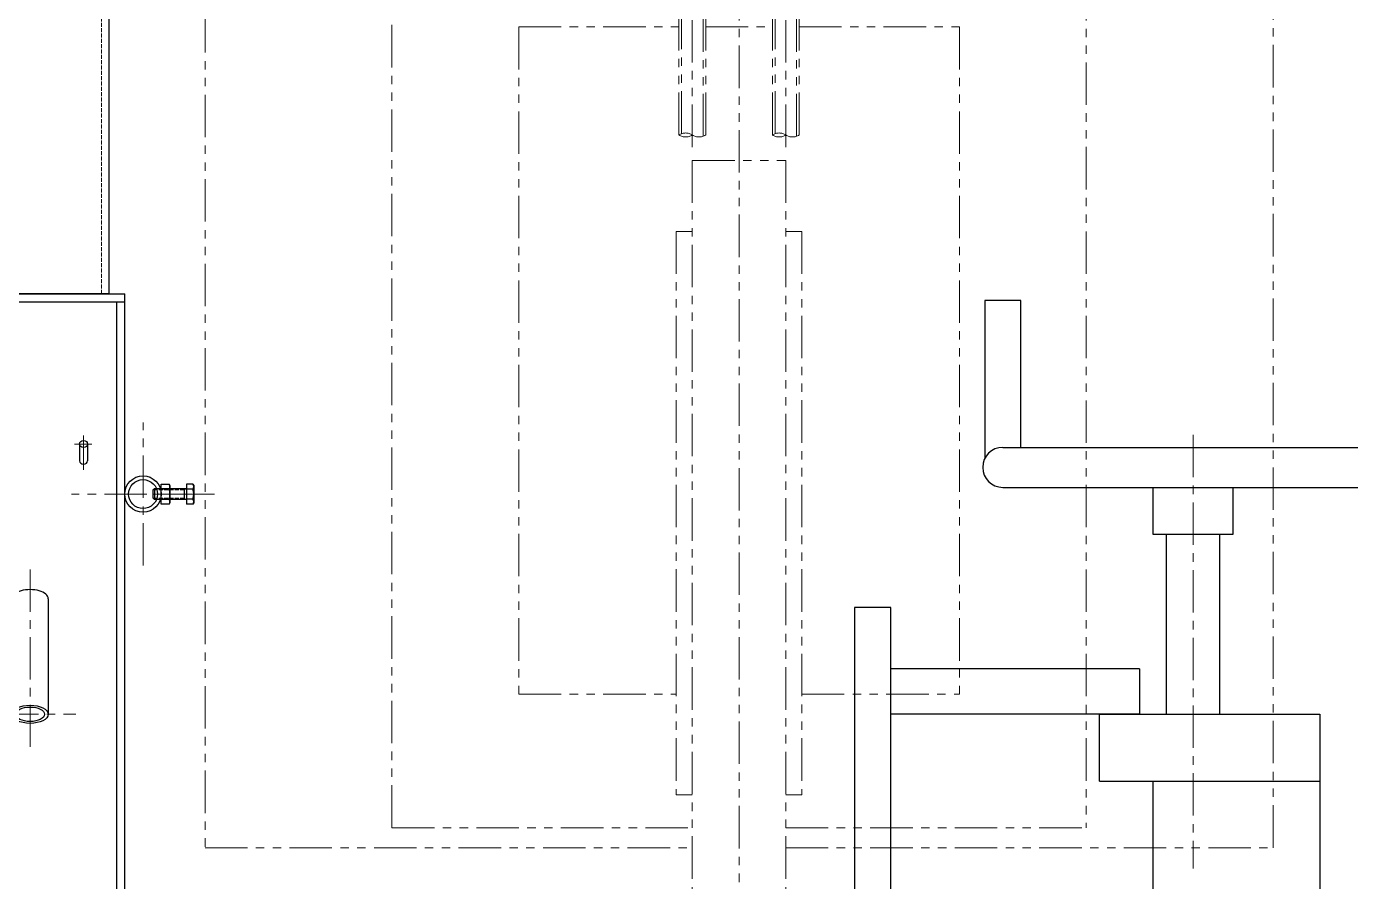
# Model space of a CAD drawing. Header units: millimetres. Extents: x -211 to 45495, y 24 to 52952.
# Drawn here: x 13071 to 14063, y 34794 to 35435 of the extents above; entities that cross this region are included whole.
import ezdxf

# ---------------------------------------------------------------- set-up
doc = ezdxf.new("R2010")
doc.units = ezdxf.units.MM
for name, pattern in [('CENTER', [50.7, 31.8, -6.3, 6.3, -6.3]), ('DASHED', [4, 3, -1]), ('PHANTOM', [63.3, 31.8, -6.3, 6.3, -6.3, 6.3, -6.3])]:
    doc.linetypes.add(name, pattern=pattern)
doc.layers.add('Layer2', color=7, linetype='Continuous')

# ---------------------------------------------------------------- blocks, each defined once
blk = doc.blocks.new('BLKF176')
at = {"layer": 'Layer2', "color": 7, "linetype": 'PHANTOM', "lineweight": 13}
for p, q in [((14054.71, 35769.27), (13154.71, 35769.27)), ((13204.71, 35763.27), (13204.71, 34819.27)), ((14004.71, 34819.27), (14004.71, 35763.27)), ((13204.71, 34819.27), (13569.71, 34819.27)), ((13639.71, 34819.27), (14004.71, 34819.27))]:
    blk.add_line(p, q, dxfattribs=at)
blk = doc.blocks.new('BLKF178')
at = {"layer": 'Layer2', "color": 7, "linetype": 'PHANTOM', "lineweight": 13}
for p, q in [((13651.71, 35281.1), (13639.71, 35281.1)), ((13651.71, 35281.1), (13651.71, 34858.89)), ((13651.71, 34858.89), (13639.71, 34858.89))]:
    blk.add_line(p, q, dxfattribs=at)
blk = doc.blocks.new('BLKF179')
at = {"layer": 'Layer2', "color": 7, "linetype": 'PHANTOM', "lineweight": 13}
for p, q in [((13557.71, 35281.1), (13557.71, 34858.89)), ((13557.71, 35281.1), (13569.71, 35281.1)), ((13557.71, 34858.89), (13569.71, 34858.89))]:
    blk.add_line(p, q, dxfattribs=at)
blk = doc.blocks.new('BLKF181')
at = {"layer": 'Layer2', "color": 7, "linetype": 'PHANTOM', "lineweight": 13}
for p, q in [((13569.71, 35344.27), (13569.71, 35634.27)), ((13559.71, 35626.77), (13562.21, 35629.27)), ((13579.71, 35626.77), (13559.71, 35626.77)), ((13559.71, 35619.27), (13559.71, 35626.77)), ((13561.71, 35619.27), (13561.71, 35628.77)), ((13577.21, 35629.27), (13562.21, 35629.27)), ((13579.71, 35626.77), (13577.21, 35629.27)), ((13577.71, 35619.27), (13577.71, 35628.77)), ((13579.71, 35619.27), (13579.71, 35626.77)), ((13559.71, 35353.3), (13559.71, 35594.27)), ((13561.71, 35354.29), (13561.71, 35594.27)), ((13577.71, 35352.31), (13577.71, 35594.27)), ((13579.71, 35353.3), (13579.71, 35594.27))]:
    blk.add_line(p, q, dxfattribs=at)
blk = doc.blocks.new('BLKF182')
at = {"layer": 'Layer2', "color": 7, "linetype": 'PHANTOM', "lineweight": 13}
for centre, start, end in [((13564.71, 35345.72), 56.60151, 123.39849), ((13564.71, 35360.89), 236.60151, 303.39849), ((13574.71, 35360.89), 236.60151, 303.39849)]:
    blk.add_arc(centre, 9.08, start, end, dxfattribs=at)
blk = doc.blocks.new('BLKF184')
at = {"layer": 'Layer2', "color": 7, "linetype": 'PHANTOM', "lineweight": 13}
for p, q in [((13639.71, 35344.27), (13639.71, 35634.27)), ((13629.71, 35626.77), (13632.21, 35629.27)), ((13649.71, 35626.77), (13629.71, 35626.77)), ((13629.71, 35619.27), (13629.71, 35626.77)), ((13631.71, 35619.27), (13631.71, 35628.77)), ((13647.21, 35629.27), (13632.21, 35629.27)), ((13649.71, 35626.77), (13647.21, 35629.27)), ((13647.71, 35619.27), (13647.71, 35628.77)), ((13649.71, 35619.27), (13649.71, 35626.77)), ((13629.71, 35353.3), (13629.71, 35594.27)), ((13631.71, 35354.29), (13631.71, 35594.27)), ((13647.71, 35352.31), (13647.71, 35594.27)), ((13649.71, 35353.3), (13649.71, 35594.27))]:
    blk.add_line(p, q, dxfattribs=at)
blk = doc.blocks.new('BLKF185')
at = {"layer": 'Layer2', "color": 7, "linetype": 'PHANTOM', "lineweight": 13}
for centre, start, end in [((13634.71, 35345.72), 56.60151, 123.39849), ((13634.71, 35360.89), 236.60151, 303.39849), ((13644.71, 35360.89), 236.60151, 303.39849)]:
    blk.add_arc(centre, 9.08, start, end, dxfattribs=at)
blk = doc.blocks.new('BLKF163')
at = {"layer": 'Layer2', "color": 7, "linetype": 'PHANTOM', "lineweight": 13}
for p, q in [((13604.71, 37319.27), (13604.71, 34499.27)), ((13344.71, 34834.27), (13344.71, 35534.27)), ((13864.71, 35534.27), (13864.71, 34834.27)), ((13439.71, 35434.27), (13559.71, 35434.27)), ((13439.71, 35434.27), (13439.71, 34934.27)), ((13579.71, 35434.27), (13629.71, 35434.27)), ((13649.71, 35434.27), (13769.71, 35434.27)), ((13769.71, 35434.27), (13769.71, 34934.27)), ((13569.71, 35334.27), (13569.71, 34589.27)), ((13569.71, 35334.27), (13639.71, 35334.27)), ((13639.71, 35334.27), (13639.71, 34589.27)), ((13439.71, 34934.27), (13557.71, 34934.27)), ((13651.71, 34934.27), (13769.71, 34934.27)), ((13344.71, 34834.27), (13569.71, 34834.27)), ((13639.71, 34834.27), (13864.71, 34834.27))]:
    blk.add_line(p, q, dxfattribs=at)
for name in ['BLKF176', 'BLKF181', 'BLKF184', 'BLKF182', 'BLKF185', 'BLKF179', 'BLKF178']:
    blk.add_blockref(name, (0, 0), dxfattribs=at)
blk = doc.blocks.new('BLKF2396')
at = {"layer": 'Layer2', "color": 3, "linetype": 'Continuous', "lineweight": 25}
for p, q in [((13802.21, 35119.27), (14087.21, 35119.27)), ((13802.21, 35089.27), (14087.21, 35089.27))]:
    blk.add_line(p, q, dxfattribs=at)
for centre, start, end in [((13802.21, 35104.27), 90, 270), ((14087.21, 35104.27), 270, 90)]:
    blk.add_arc(centre, 15, start, end, dxfattribs=at)
blk = doc.blocks.new('BLKF2399')
at = {"layer": 'Layer2', "color": 3, "linetype": 'Continuous', "lineweight": 25}
for p, q in [((13718.31, 34999.27), (13691.11, 34999.27)), ((13691.11, 34999.27), (13691.11, 34399.27)), ((13718.31, 34399.27), (13718.31, 34999.27)), ((13691.11, 34399.27), (13718.31, 34399.27))]:
    blk.add_line(p, q, dxfattribs=at)
blk = doc.blocks.new('BLKF2393')
at = {"layer": 'Layer2', "color": 3, "linetype": 'Continuous', "lineweight": 25}
for p, q in [((13815.71, 35229.27), (13788.71, 35229.27)), ((13788.71, 35229.27), (13788.71, 35110.81)), ((13815.71, 35119.27), (13815.71, 35229.27)), ((13914.71, 35089.27), (13914.71, 35054.27)), ((13974.71, 35054.27), (13974.71, 35089.27)), ((13914.71, 35054.27), (13974.71, 35054.27)), ((13924.71, 35054.27), (13924.71, 34919.27)), ((13964.71, 34919.27), (13964.71, 35054.27)), ((13904.71, 34953.27), (13718.31, 34953.27)), ((13904.71, 34953.27), (13904.71, 34919.27)), ((13904.71, 34919.27), (13718.31, 34919.27)), ((13874.71, 34919.27), (14039.71, 34919.27)), ((13874.71, 34869.27), (13874.71, 34919.27)), ((14039.71, 34919.27), (14039.71, 33969.27)), ((13874.71, 34869.27), (14039.71, 34869.27)), ((13914.71, 34869.27), (13914.71, 33969.27))]:
    blk.add_line(p, q, dxfattribs=at)
at = {"layer": 'Layer2', "color": 7, "linetype": 'CENTER', "lineweight": 13}
blk.add_line((13944.71, 35128.67), (13944.71, 34803.67), dxfattribs=at)
at = {"layer": 'Layer2', "color": 3, "linetype": 'Continuous', "lineweight": 25}
for name in ['BLKF2396', 'BLKF2399']:
    blk.add_blockref(name, (0, 0), dxfattribs=at)
blk = doc.blocks.new('BLKF2443')
at = {"layer": 'Layer2', "color": 7, "linetype": 'CENTER', "lineweight": 13}
blk.add_line((13037.21, 35906.94), (13037.21, 35186.59), dxfattribs=at)
at = {"layer": 'Layer2', "color": 3, "linetype": 'Continuous', "lineweight": 25}
for p, q in [((12941.86, 35234.27), (12941.86, 35859.27)), ((12941.86, 35859.27), (13132.56, 35859.27)), ((13132.56, 35859.27), (13132.56, 35234.27)), ((13132.56, 35234.27), (12941.86, 35234.27))]:
    blk.add_line(p, q, dxfattribs=at)
at = {"layer": 'Layer2', "color": 7, "linetype": 'DASHED', "lineweight": 13}
for p, q in [((12947.16, 35234.27), (12947.16, 35859.27)), ((13127.26, 35234.27), (13127.26, 35859.27))]:
    blk.add_line(p, q, dxfattribs=at)
blk = doc.blocks.new('BLKF2444')
at = {"layer": 'Layer2', "color": 3, "linetype": 'Continuous', "lineweight": 25}
for p, q in [((13171.91, 35076.76), (13171.91, 35091.77)), ((13171.91, 35091.77), (13177.83, 35091.77)), ((13177.83, 35088.02), (13171.91, 35088.02)), ((13177.83, 35091.77), (13178.41, 35090.77)), ((13178.41, 35090.77), (13178.41, 35077.77)), ((13177.83, 35080.52), (13171.91, 35080.52)), ((13177.83, 35076.76), (13171.91, 35076.76)), ((13178.41, 35077.77), (13177.83, 35076.76))]:
    blk.add_line(p, q, dxfattribs=at)
at = {"layer": 'Layer2', "color": 7, "linetype": 'CENTER', "lineweight": 13}
blk.add_line((13180.41, 35084.27), (13169.91, 35084.27), dxfattribs=at)
at = {"layer": 'Layer2', "color": 3, "linetype": 'Continuous', "lineweight": 25}
for centre, radius, start, end in [((13175.09, 35089.9), 3.32, 325.61575, 34.38425), ((13166, 35084.27), 12.42, 342.41205, 17.58795), ((13175.09, 35078.64), 3.32, 325.61575, 34.38425)]:
    blk.add_arc(centre, radius, start, end, dxfattribs=at)
blk = doc.blocks.new('BLKF2445')
at = {"layer": 'Layer2', "color": 3, "linetype": 'Continuous', "lineweight": 25}
for p, q in [((13166.93, 35088.27), (13165.73, 35087.07)), ((13165.73, 35087.07), (13165.73, 35081.47)), ((13190.73, 35088.27), (13166.93, 35088.27)), ((13166.93, 35088.27), (13166.93, 35080.27)), ((13189.13, 35088.27), (13189.13, 35080.27)), ((13195.65, 35091.77), (13190.73, 35091.77)), ((13190.73, 35091.77), (13190.73, 35076.76)), ((13195.65, 35088.02), (13190.73, 35088.02)), ((13195.65, 35091.77), (13196.23, 35090.77)), ((13196.23, 35090.77), (13196.23, 35077.77)), ((13166.93, 35080.27), (13165.73, 35081.47)), ((13190.73, 35080.27), (13166.93, 35080.27)), ((13195.65, 35080.52), (13190.73, 35080.52)), ((13195.65, 35076.76), (13190.73, 35076.76)), ((13196.23, 35077.77), (13195.65, 35076.76))]:
    blk.add_line(p, q, dxfattribs=at)
at = {"layer": 'Layer2', "color": 7, "linetype": 'DASHED', "lineweight": 13}
for p, q in [((13189.13, 35087.47), (13166.13, 35087.47)), ((13190.73, 35088.27), (13189.13, 35087.47)), ((13189.13, 35081.07), (13166.13, 35081.07)), ((13190.73, 35080.27), (13189.13, 35081.07))]:
    blk.add_line(p, q, dxfattribs=at)
at = {"layer": 'Layer2', "color": 7, "linetype": 'CENTER', "lineweight": 13}
blk.add_line((13198.23, 35084.27), (13163.73, 35084.27), dxfattribs=at)
at = {"layer": 'Layer2', "color": 3, "linetype": 'Continuous', "lineweight": 25}
for centre, radius, start, end in [((13192.91, 35089.9), 3.32, 325.61575, 34.38425), ((13183.82, 35084.27), 12.42, 342.41205, 17.58795), ((13192.91, 35078.64), 3.32, 325.61575, 34.38425)]:
    blk.add_arc(centre, radius, start, end, dxfattribs=at)
blk = doc.blocks.new('BLKF2437')
at = {"layer": 'Layer2', "color": 3, "linetype": 'Continuous', "lineweight": 25}
for p, q in [((12929.71, 35234.27), (13144.71, 35234.27)), ((12929.71, 35228.27), (13144.71, 35228.27)), ((13138.71, 34784.27), (13138.71, 35228.27)), ((13144.71, 35228.27), (13144.71, 35234.27)), ((13144.71, 34434.27), (13144.71, 35228.27)), ((13110.71, 35121.77), (13110.71, 35109.27)), ((13116.71, 35121.77), (13116.71, 35109.27)), ((13087.31, 35005.87), (13087.31, 34919.27))]:
    blk.add_line(p, q, dxfattribs=at)
at = {"layer": 'Layer2', "color": 7, "linetype": 'CENTER', "lineweight": 13}
for p, q in [((13158.31, 35030.67), (13158.31, 35137.87)), ((13113.71, 35128.14), (13113.71, 35102.54)), ((13107.08, 35121.77), (13119.88, 35121.77)), ((13211.91, 35084.27), (13104.71, 35084.27)), ((13073.71, 35027.8), (13073.71, 34895.01)), ((13048.09, 34919.27), (13108.09, 34919.27))]:
    blk.add_line(p, q, dxfattribs=at)
at = {"layer": 'Layer2', "color": 3, "linetype": 'Continuous', "lineweight": 25}
for radius in [13.6, 10.8]:
    blk.add_circle((13158.31, 35084.27), radius, dxfattribs=at)
for centre, major_axis, ratio in [((13113.71, 35121.77), (3, 0), 0.866025), ((13073.71, 34919.27), (13.6, 0), 0.5), ((13073.71, 34919.27), (10.8, 0), 0.5)]:
    blk.add_ellipse(centre, major_axis=major_axis, ratio=ratio, dxfattribs=at)
for centre, major_axis, ratio, start_param, end_param in [((13113.71, 35109.27), (3, 0), 0.866025, 3.141593, 6.283185), ((13073.71, 35005.87), (13.6, 0), 0.5, 0, 3.141593)]:
    blk.add_ellipse(centre, major_axis=major_axis, ratio=ratio, start_param=start_param, end_param=end_param, dxfattribs=at)
for name in ['BLKF2443', 'BLKF2445', 'BLKF2444']:
    blk.add_blockref(name, (0, 0), dxfattribs=at)

msp = doc.modelspace()

# ---------------------------------------------------------------- block references
at = {"layer": 'Layer2', "color": 7, "linetype": 'PHANTOM', "lineweight": 13}
msp.add_blockref('BLKF163', (0, 0), dxfattribs=at)
at = {"layer": 'Layer2', "color": 7, "linetype": 'Continuous', "lineweight": 13}
msp.add_blockref('BLKF2437', (0, 0), dxfattribs=at)
at = {"layer": 'Layer2', "color": 3, "linetype": 'Continuous', "lineweight": 25}
msp.add_blockref('BLKF2393', (0, 0), dxfattribs=at)

doc.saveas('drawing.dxf')
